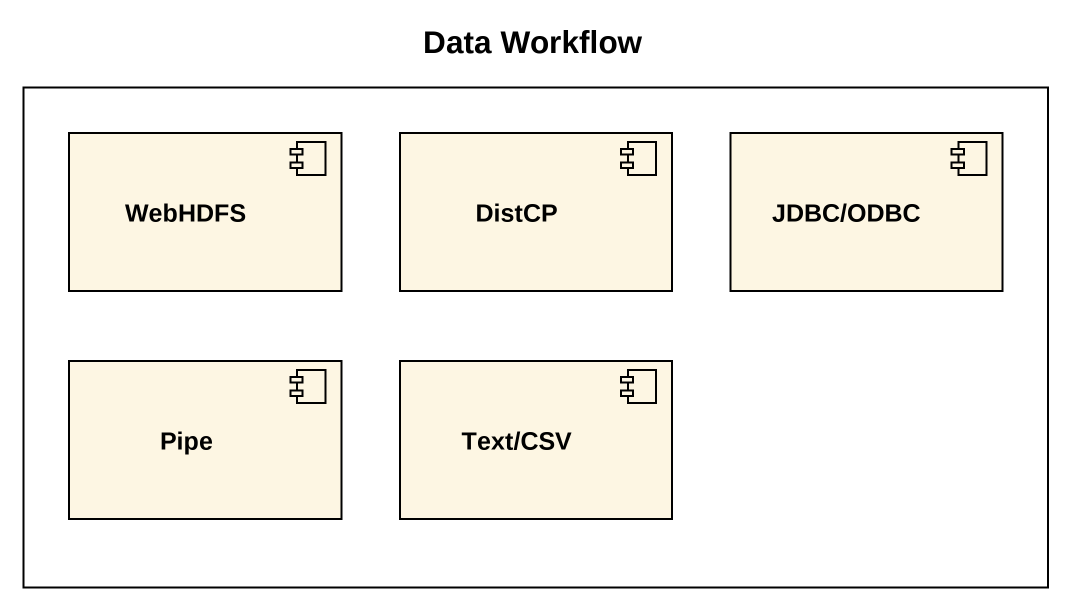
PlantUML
@startuml
title Data Workflow
rectangle " " as rectangle1 {
  component WebHDFS
  component DistCP
  component "JDBC/ODBC" as JDBC_ODBC
  component Pipe
  component "Text/CSV" as Text_CSV
}
@enduml
